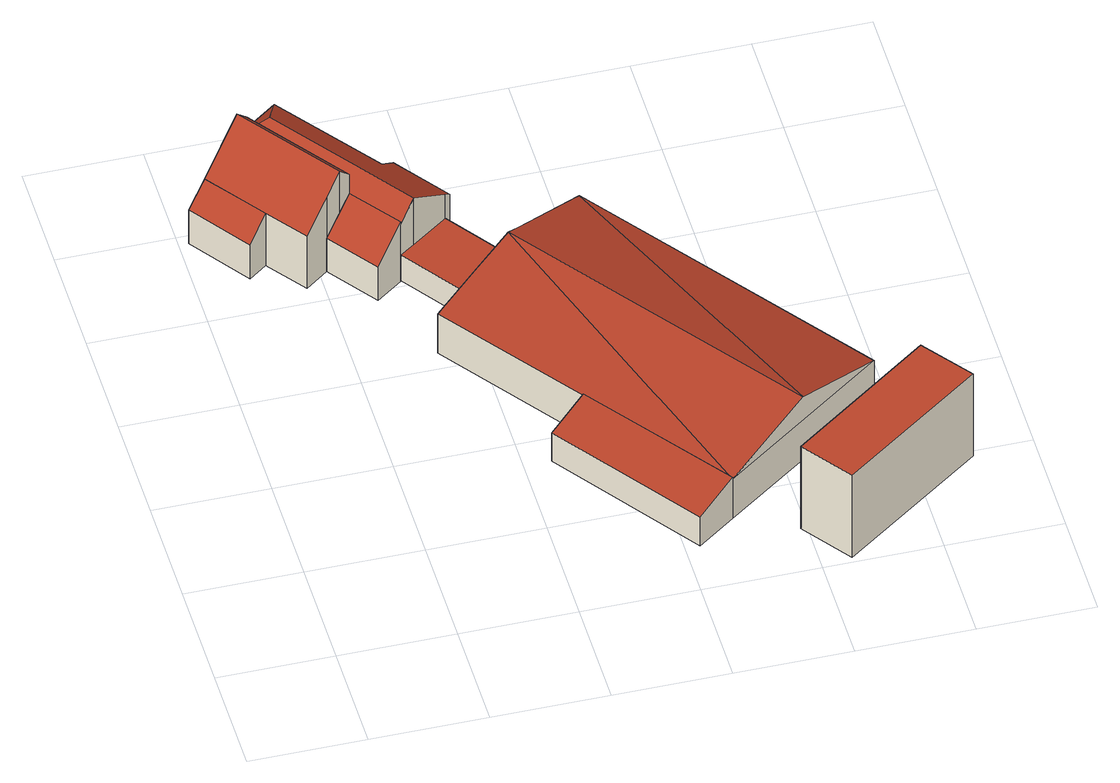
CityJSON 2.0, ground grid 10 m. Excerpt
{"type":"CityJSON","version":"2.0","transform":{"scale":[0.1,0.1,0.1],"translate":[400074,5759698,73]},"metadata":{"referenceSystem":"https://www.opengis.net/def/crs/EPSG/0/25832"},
"CityObjects":{
"building1":{"type":"Building","attributes":{"Gemeindeschluessel":"05515000","Geometrietyp2DReferenz":"3000","function":"31001_1000"},"address":[{"country":"Germany","locality":"Münster","thoroughfareNumber":"121","thoroughfareName":"Twerenfeldweg"}],"children":["building1-1","building1-2","building1-3","building1-4"]},
"building1-1":{"type":"BuildingPart","attributes":{"roofType":"5000","measuredHeight":7.96},"parents":["building1"],"geometry":[{"type":"Solid","lod":"2","boundaries":[[[[0,1,2,3]],[[4,5,1,0]],[[6,7,5,4]],[[8,9,10,11]],[[12,13,9,8]],[[14,15,13,12]],[[16,17,15,14]],[[3,2,17,16]],[[8,18,12]],[[11,19,6,4,18,8]],[[0,3,16,14,12,18,4]],[[1,5,7,20,10,9,13,15,17,2]],[[20,7,6,19]],[[10,20,19,11]]]],"semantics":{"surfaces":[{"type":"WallSurface"},{"type":"RoofSurface"},{"type":"GroundSurface"},{"type":"ClosureSurface"}],"values":[[0,0,0,0,0,0,0,0,1,1,1,2,3,3]]}}]},
"building1-2":{"type":"BuildingPart","attributes":{"roofType":"2100","measuredHeight":5.66},"parents":["building1"],"geometry":[{"type":"Solid","lod":"2","boundaries":[[[[21,22,23,24]],[[25,26,22,21]],[[27,28,26,25]],[[25,21,24,27]],[[22,26,28,23]],[[28,27,24,23]]]],"semantics":{"surfaces":[{"type":"WallSurface"},{"type":"RoofSurface"},{"type":"GroundSurface"},{"type":"ClosureSurface"}],"values":[[0,0,0,1,2,3]]}}]},
"building1-3":{"type":"BuildingPart","attributes":{"roofType":"2100","measuredHeight":6.53},"parents":["building1"],"geometry":[{"type":"Solid","lod":"2","boundaries":[[[[29,30,7,6,31]],[[32,33,30,29]],[[29,31,34,35,32]],[[7,30,33,36,20]],[[19,34,31,6]],[[7,20,19,6]],[[36,35,34,19,20]],[[33,32,35,36]]]],"semantics":{"surfaces":[{"type":"WallSurface"},{"type":"RoofSurface"},{"type":"GroundSurface"},{"type":"ClosureSurface"}],"values":[[0,0,1,2,0,3,3,3]]}}]},
"building1-4":{"type":"BuildingPart","attributes":{"roofType":"3100","measuredHeight":9.78},"parents":["building1"],"geometry":[{"type":"Solid","lod":"2","boundaries":[[[[37,38,33,32,39]],[[24,23,38,37]],[[40,41,28,27]],[[42,10,41,40]],[[11,10,42]],[[27,24,37,39,43,40]],[[44,42,40,43]],[[36,33,38,23,28,41,10,20]],[[34,44,43,35]],[[20,19,34,35,36]],[[32,35,43,39]],[[35,32,33,36]],[[28,23,24,27]],[[34,19,11,42,44]],[[20,10,11,19]]]],"semantics":{"surfaces":[{"type":"WallSurface"},{"type":"RoofSurface"},{"type":"GroundSurface"},{"type":"ClosureSurface"}],"values":[[0,0,0,0,0,1,1,2,0,3,0,3,3,0,3]]}}]},
"building2":{"type":"Building","attributes":{"Gemeindeschluessel":"05515000","Geometrietyp2DReferenz":"3000","function":"31001_2460","roofType":"1000","measuredHeight":2.79},"geometry":[{"type":"Solid","lod":"2","boundaries":[[[[45,46,47,48]],[[49,50,46,45]],[[51,52,50,49]],[[48,47,52,51]],[[49,45,48,51]],[[46,50,52,47]]]],"semantics":{"surfaces":[{"type":"WallSurface"},{"type":"RoofSurface"},{"type":"GroundSurface"}],"values":[[0,0,0,0,1,2]]}}]},
"building3":{"type":"Building","attributes":{"Gemeindeschluessel":"05515000","Geometrietyp2DReferenz":"3000","function":"31001_2700"},"children":["building3-1","building3-2"]},
"building3-1":{"type":"BuildingPart","attributes":{"roofType":"2100","measuredHeight":4.51},"parents":["building3"],"geometry":[{"type":"Solid","lod":"2","boundaries":[[[[53,54,55,56,57]],[[58,59,60,61,62]],[[57,56,59,58]],[[62,53,57,58]],[[55,60,59,56]],[[54,53,62,61]],[[60,55,54,61]]]],"semantics":{"surfaces":[{"type":"WallSurface"},{"type":"RoofSurface"},{"type":"GroundSurface"},{"type":"ClosureSurface"}],"values":[[0,0,0,1,2,0,3]]}}]},
"building3-2":{"type":"BuildingPart","attributes":{"roofType":"3100","measuredHeight":6.77},"parents":["building3"],"geometry":[{"type":"Solid","lod":"2","boundaries":[[[[61,60,63,64]],[[65,66,55,54]],[[67,52,66,65]],[[68,50,52,67]],[[69,70,50,68]],[[64,63,70,69]],[[64,69,71]],[[72,73,71,69]],[[71,73,61]],[[73,74,65,54,61]],[[74,67,65]],[[74,73,72,68,67]],[[72,69,68]],[[71,61,64]],[[60,55,66,52,50,70,63]],[[60,61,54,55]]]],"semantics":{"surfaces":[{"type":"WallSurface"},{"type":"RoofSurface"},{"type":"GroundSurface"},{"type":"ClosureSurface"}],"values":[[0,0,0,0,0,0,1,1,1,1,0,0,0,0,2,3]]}}]},
"building4":{"type":"Building","attributes":{"Gemeindeschluessel":"05515000","Geometrietyp2DReferenz":"3000","function":"51003_1201","roofType":"1000","measuredHeight":9},"geometry":[{"type":"Solid","lod":"2","boundaries":[[[[75,76,77,78]],[[79,80,76,75]],[[81,82,80,79]],[[78,77,82,81]],[[79,75,78,81]],[[76,80,82,77]]]],"semantics":{"surfaces":[{"type":"WallSurface"},{"type":"RoofSurface"},{"type":"GroundSurface"}],"values":[[0,0,0,0,1,2]]}}]}
},
"vertices":[
[205,438,55],[205,438,0],[210,442,0],[210,442,50],[173,415,80],[173,415,0],[160,406,61],[160,406,0],[61,541,59],[61,541,0],[67,533,0],[67,533,59],[99,569,59],[99,569,0],[164,480,60],[164,480,0],[176,489,50],[176,489,0],[86,534,80],[129,448,60],[129,448,0],
[45,439,37],[45,439,0],[61,451,0],[61,451,57],[8,491,37],[8,491,0],[24,502,57],[24,502,0],
[137,389,36],[137,389,0],[160,406,65],[106,432,36],[106,432,0],[129,448,65],[119,441,53],[119,441,0],
[86,417,57],[86,417,0],[106,432,81],[57,526,98],[57,526,0],[67,533,86],[119,441,98],[129,448,86],
[205,438,29],[205,438,1],[160,406,1],[160,406,29],[249,376,29],[249,376,1],[204,344,29],[204,344,1],
[255,196,46],[255,196,44],[255,196,1],[223,173,1],[223,173,32],[312,48,32],[312,48,1],[345,72,1],[345,72,44],[345,72,46],
[489,176,1],[489,176,44],[167,317,44],[167,317,1],[204,344,44],[249,376,44],[311,421,44],[311,421,1],[417,124,69],[249,376,65],[239,369,69],[204,344,56],
[517,137,90],[517,137,0],[395,48,0],[395,48,90],[549,94,90],[549,94,0],[426,5,90],[426,5,0]
]}
